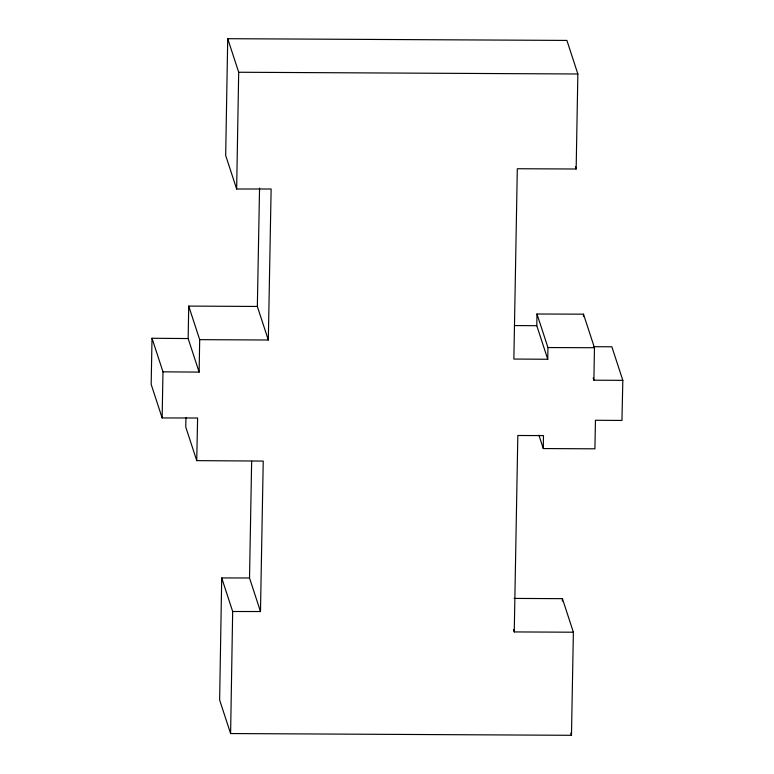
<?xml version="1.0" encoding="UTF-8"?>
<svg xmlns="http://www.w3.org/2000/svg" width="774" height="774" viewBox="0 0 774 774"><rect width="100%" height="100%" fill="white"/><g stroke="black" fill="none" stroke-linecap="round" stroke-linejoin="round"><path stroke-width="1.16" d="M593.774 346.694L611.857 346.791L622.828 380.344L621.957 420.456L595.458 420.263L594.906 448.823L543.29 448.562L543.483 435.598L517.825 435.491L514.255 631.923L573.379 632.213L571.473 735.3L230.604 733.549L219.632 699.986L221.712 577.936L249.518 577.985L260.48 611.537L232.674 611.499L221.712 577.936M188.159 338.557L152.014 338.267L162.975 371.82L199.121 372.11L188.159 338.557L188.721 306.088L257.345 306.456L268.317 340.009L199.692 339.651L188.721 306.088M199.121 372.11L199.692 339.651M622.828 380.344L593.9 380.198L594.461 347.729L583.499 314.176L536.982 314.002L547.944 347.555L547.75 359.262L513.868 359.049L517.313 168.742L576.156 169.003L577.859 73.985L566.897 40.422L227.72 38.7L225.679 155.458L236.65 189.011L271.123 189.001L268.317 340.009M236.65 189.011L238.692 72.253L227.72 38.7M230.604 733.549L232.674 611.499M547.75 359.262L536.788 325.699L536.982 314.002M583.451 316.585L583.499 314.176M152.014 338.267L151.172 384.378L162.143 417.931L197.602 418.018L196.741 460.636L263.228 461.072L260.48 611.537M162.143 417.931L162.975 371.82M249.518 577.985L251.647 461.217M257.345 306.456L259.551 188.063M562.369 601.05L562.417 598.66L514.149 598.418M185.963 417.612L185.77 427.084L196.741 460.636M547.944 347.555L594.461 347.729M238.692 72.253L577.859 73.985M514.584 325.564L536.788 325.699M575.43 166.768L576.156 169.003M593.165 377.964L593.9 380.198M538.907 435.143L543.29 448.562M562.417 598.66L573.379 632.213M570.738 733.065L571.473 735.3M513.52 629.688L514.255 631.923"/></g></svg>
